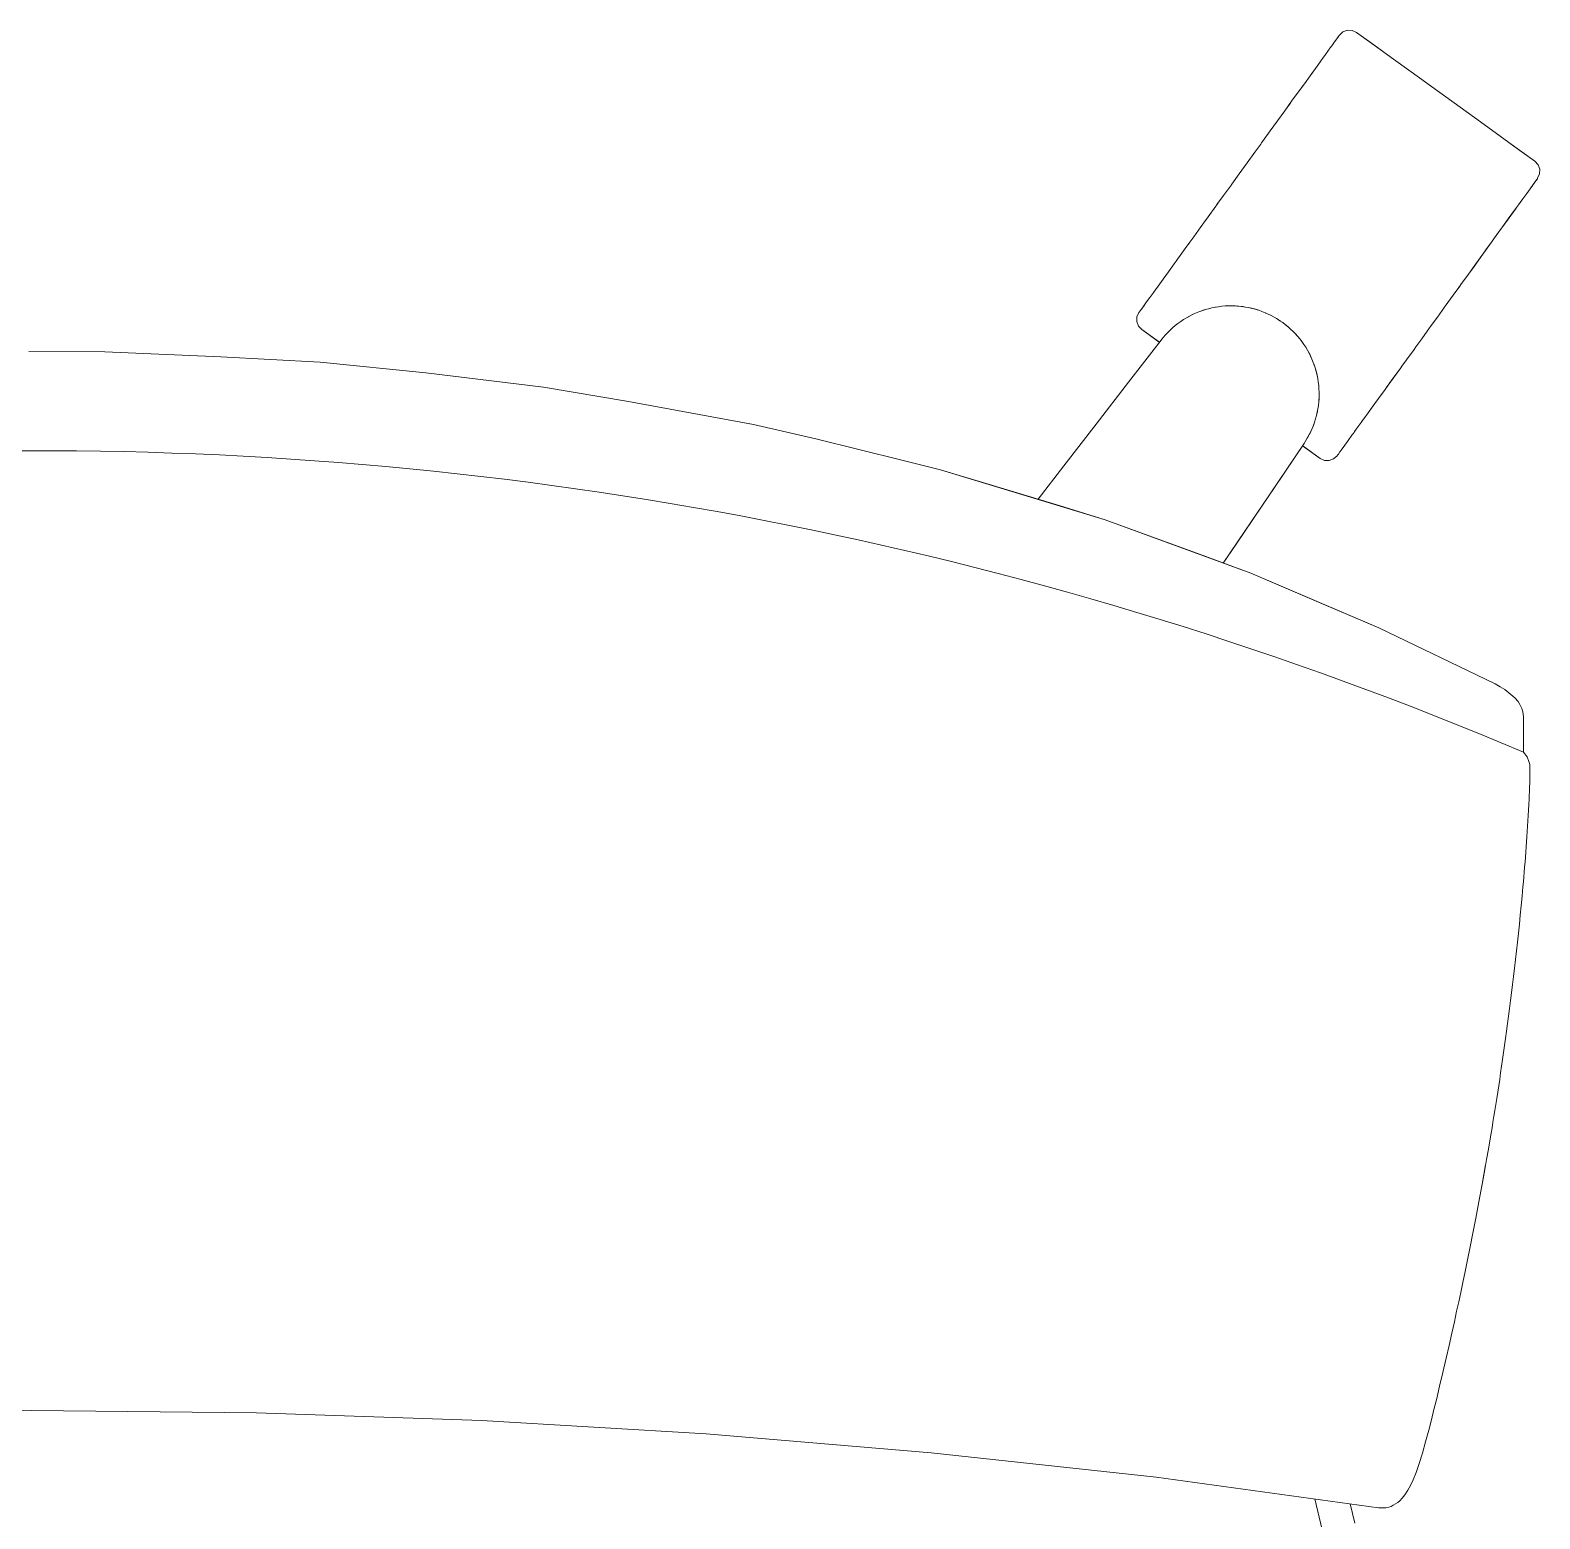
# Model space of a CAD drawing. Header units: inches. Extents: x 14 to 610, y 9 to 600.
# Drawn here: x 464.62 to 474, y 552.11 to 561.36 of the extents above; entities that cross this region are included whole.
import ezdxf
from ezdxf.enums import TextEntityAlignment as Align

# ---------------------------------------------------------------- set-up
doc = ezdxf.new("R2010")
doc.units = ezdxf.units.IN
doc.header["$MEASUREMENT"] = 0
doc.layers.add('A-FURN', color=7, linetype='Continuous')
doc.styles.get("Standard").update_dxf_attribs({"font": 'arial.ttf'})

# ---------------------------------------------------------------- blocks, each defined once
blk = doc.blocks.new('P_5CS712HBBK')
at = {"color": 0, "linetype": 'Continuous', "lineweight": 0}
for p, q in [((8.028, 25.6965), (8.0449, 25.72)), ((8.0449, 25.72), (8.0685, 25.7525)), ((8.0449, 25.72), (8.0582, 25.7383)), ((8.0467, 25.7224), (8.0477, 25.7239)), ((8.0474, 25.7234), (8.0477, 25.7239)), ((8.0477, 25.7239), (8.049, 25.7257)), ((8.0524, 25.7303), (8.0685, 25.7525)), ((8.0582, 25.7383), (8.0677, 25.7515)), ((8.0677, 25.7515), (8.0735, 25.7595)), ((8.0685, 25.7525), (8.0687, 25.7529)), ((8.0735, 25.7595), (8.0754, 25.7622)), ((8.0754, 25.7622), (8.0971, 25.7823)), ((8.0971, 25.7823), (8.0754, 25.7622)), ((8.0971, 25.7823), (8.1249, 25.7927)), ((8.1249, 25.7927), (8.0971, 25.7823)), ((8.1249, 25.7927), (8.1545, 25.7916)), ((8.1545, 25.7916), (8.1249, 25.7927)), ((8.1545, 25.7916), (8.1815, 25.7792)), ((8.1815, 25.7792), (8.1545, 25.7916)), ((8.1815, 25.7792), (8.3431, 25.6624)), ((8.1815, 25.7792), (8.2892, 25.7014)), ((7.9638, 25.6077), (7.9672, 25.6124)), ((7.9672, 25.6124), (7.9706, 25.6172)), ((7.9706, 25.6172), (7.9836, 25.6351)), ((7.9836, 25.6351), (8.0075, 25.6682)), ((8.0075, 25.6682), (8.0133, 25.6762)), ((8.0116, 25.6738), (8.0137, 25.6768)), ((8.0137, 25.6768), (8.0162, 25.6802)), ((8.0162, 25.6802), (8.028, 25.6965)), ((8.028, 25.6965), (8.028, 25.6965)), ((8.397, 25.6235), (8.2892, 25.7014)), ((8.5201, 25.5345), (8.397, 25.6235)), ((7.893, 25.5097), (7.9091, 25.5321)), ((7.9055, 25.527), (7.9091, 25.5321)), ((7.9091, 25.5321), (7.9262, 25.5556)), ((7.9091, 25.5321), (7.9132, 25.5377)), ((7.9262, 25.5556), (7.9565, 25.5975)), ((7.9565, 25.5975), (7.9638, 25.6077)), ((8.7356, 25.3788), (8.5201, 25.5345)), ((8.5201, 25.5345), (8.7356, 25.3788)), ((7.8187, 25.4068), (7.8571, 25.46)), ((7.8353, 25.4298), (7.8409, 25.4376)), ((7.8409, 25.4376), (7.8571, 25.46)), ((7.8571, 25.46), (7.893, 25.5097)), ((7.8571, 25.46), (7.8571, 25.46)), ((7.7353, 25.2915), (7.778, 25.3506)), ((7.7577, 25.3225), (7.764, 25.3312)), ((7.764, 25.3312), (7.768, 25.3367)), ((7.778, 25.3506), (7.8187, 25.4068)), ((8.9511, 25.2231), (8.7356, 25.3788)), ((8.7356, 25.3788), (8.9511, 25.2231)), ((7.6909, 25.2301), (7.7353, 25.2915)), ((7.7353, 25.2915), (7.6909, 25.2301)), ((7.5979, 25.1014), (7.645, 25.1666)), ((7.645, 25.1666), (7.6909, 25.2301)), ((7.674, 25.2066), (7.6801, 25.2151)), ((7.6801, 25.2151), (7.6834, 25.2197)), ((9.0742, 25.1341), (8.9511, 25.2231)), ((8.9511, 25.2231), (9.1281, 25.0952)), ((7.55, 25.035), (7.5862, 25.0851)), ((7.5862, 25.0852), (7.5911, 25.092)), ((7.5911, 25.092), (7.5979, 25.1014)), ((7.5911, 25.092), (7.5933, 25.095)), ((9.182, 25.0563), (9.0742, 25.1341)), ((9.2897, 24.9784), (9.1281, 25.0952)), ((9.2897, 24.9784), (9.182, 25.0563)), ((7.4525, 24.9002), (7.5014, 24.9678)), ((7.497, 24.9617), (7.4991, 24.9646)), ((7.499, 24.9645), (7.4991, 24.9646)), ((7.4991, 24.9646), (7.4998, 24.9657)), ((7.5014, 24.9678), (7.55, 25.035)), ((9.3099, 24.9567), (9.2897, 24.9784)), ((9.2897, 24.9784), (9.3099, 24.9567)), ((9.3202, 24.9289), (9.3099, 24.9567)), ((9.3099, 24.9567), (9.3202, 24.9289)), ((7.406, 24.8358), (7.4525, 24.9002)), ((9.2791, 24.834), (9.2998, 24.8627)), ((9.2991, 24.8617), (9.2896, 24.8485)), ((9.3049, 24.8697), (9.2991, 24.8617)), ((9.3029, 24.8669), (9.2998, 24.8627)), ((9.3068, 24.8723), (9.3049, 24.8697)), ((9.3068, 24.8723), (9.3191, 24.8993)), ((9.3191, 24.8993), (9.3068, 24.8723)), ((9.3191, 24.8993), (9.3202, 24.9289)), ((9.3202, 24.9289), (9.3191, 24.8993)), ((7.314, 24.7085), (7.3551, 24.7654)), ((7.3551, 24.7654), (7.4037, 24.8326)), ((7.4037, 24.8326), (7.4052, 24.8347)), ((7.4052, 24.8347), (7.406, 24.8358)), ((7.406, 24.8358), (7.4082, 24.8389)), ((9.2389, 24.7784), (9.215, 24.7453)), ((9.2594, 24.8067), (9.2389, 24.7784)), ((9.243, 24.784), (9.2451, 24.787)), ((9.2451, 24.787), (9.2476, 24.7904)), ((9.2594, 24.8067), (9.2791, 24.834)), ((9.2763, 24.8301), (9.2594, 24.8067)), ((9.2594, 24.8067), (9.2594, 24.8067)), ((9.2791, 24.834), (9.2763, 24.8301)), ((9.2896, 24.8485), (9.2804, 24.8358)), ((7.2601, 24.6339), (7.3071, 24.699)), ((7.3071, 24.699), (7.3139, 24.7084)), ((7.3118, 24.7054), (7.3139, 24.7084)), ((7.3139, 24.7084), (7.3189, 24.7152)), ((9.1405, 24.6422), (9.1731, 24.6873)), ((9.1878, 24.7077), (9.1575, 24.6658)), ((9.215, 24.7453), (9.1878, 24.7077)), ((9.1952, 24.718), (9.1985, 24.7226)), ((9.1985, 24.7226), (9.202, 24.7273)), ((7.2142, 24.5704), (7.2217, 24.5807)), ((7.2217, 24.5807), (7.225, 24.5853)), ((7.225, 24.5853), (7.2311, 24.5938)), ((7.2311, 24.5938), (7.2601, 24.6339)), ((9.1288, 24.6261), (9.0723, 24.5478)), ((9.1243, 24.6199), (9.0884, 24.5702)), ((9.1575, 24.6658), (9.1243, 24.6199)), ((9.1243, 24.6199), (9.1243, 24.6199)), ((9.1288, 24.6261), (9.1405, 24.6422)), ((9.1359, 24.6359), (9.1405, 24.6422)), ((7.1271, 24.4498), (7.1698, 24.5089)), ((7.1698, 24.5089), (7.2142, 24.5704)), ((9.05, 24.517), (9.0094, 24.4608)), ((9.0884, 24.5702), (9.05, 24.517)), ((9.0666, 24.54), (9.0723, 24.5478)), ((9.0723, 24.5478), (9.0884, 24.5702)), ((7.0698, 24.3706), (7.0864, 24.3936)), ((7.0864, 24.3936), (7.1271, 24.4498)), ((7.1371, 24.4637), (7.1411, 24.4692)), ((7.1411, 24.4692), (7.1473, 24.4779)), ((8.9115, 24.3253), (8.9953, 24.4414)), ((8.9667, 24.4017), (8.9223, 24.3402)), ((9.0094, 24.4608), (8.9667, 24.4017)), ((8.9953, 24.4414), (9.0094, 24.4608)), ((7.0121, 24.2907), (7.048, 24.3404)), ((7.048, 24.3404), (7.0599, 24.3569)), ((7.0599, 24.3569), (7.0642, 24.3628)), ((7.0642, 24.3628), (7.0698, 24.3705)), ((8.9223, 24.3402), (8.8764, 24.2767)), ((8.8764, 24.2767), (8.9115, 24.3253)), ((6.9379, 24.188), (6.9486, 24.2029)), ((6.9486, 24.2029), (6.9789, 24.2448)), ((6.9789, 24.2448), (6.9959, 24.2684)), ((6.9918, 24.2627), (6.9959, 24.2684)), ((6.9959, 24.2684), (7.0005, 24.2747)), ((6.996, 24.2684), (7.0121, 24.2907)), ((8.8224, 24.2021), (8.7813, 24.1452)), ((8.8175, 24.1953), (8.8225, 24.2022)), ((8.8293, 24.2116), (8.8225, 24.2022)), ((8.8225, 24.2022), (8.8247, 24.2052)), ((8.8764, 24.2767), (8.8293, 24.2116)), ((6.8771, 24.1039), (6.8976, 24.1322)), ((6.8889, 24.1202), (6.8913, 24.1236)), ((6.8913, 24.1236), (6.8935, 24.1266)), ((6.8976, 24.1322), (6.9215, 24.1653)), ((6.9215, 24.1653), (6.9344, 24.1832)), ((6.9344, 24.1832), (6.9379, 24.188)), ((6.9379, 24.188), (6.9413, 24.1927)), ((8.7813, 24.1452), (8.7328, 24.078)), ((6.8173, 24.0113), (6.8297, 24.0383)), ((6.8297, 24.0383), (6.8173, 24.0113)), ((6.8297, 24.0383), (6.8316, 24.0409)), ((6.8316, 24.0409), (6.8373, 24.0489)), ((6.8316, 24.0409), (6.8366, 24.0479)), ((6.8316, 24.0409), (6.8366, 24.0479)), ((6.8366, 24.0479), (6.8573, 24.0766)), ((6.8373, 24.0489), (6.8469, 24.0621)), ((6.8469, 24.0621), (6.8602, 24.0804)), ((6.8469, 24.0621), (6.8469, 24.0621)), ((6.8573, 24.0766), (6.8771, 24.1039)), ((6.8602, 24.0804), (6.8771, 24.1039)), ((7.1431, 24.0158), (7.1246, 24.0055)), ((7.1367, 24.0123), (7.1384, 24.0134)), ((7.1408, 24.0146), (7.1384, 24.0134)), ((7.162, 24.0254), (7.1431, 24.0158)), ((7.1615, 24.0252), (7.1611, 24.025)), ((7.1617, 24.0253), (7.1615, 24.0252)), ((7.1812, 24.0343), (7.162, 24.0254)), ((7.2008, 24.0424), (7.1812, 24.0343)), ((7.2206, 24.0497), (7.2008, 24.0424)), ((7.2408, 24.0563), (7.2206, 24.0497)), ((7.2211, 24.0499), (7.2213, 24.05)), ((7.2408, 24.0563), (7.2213, 24.05)), ((7.2377, 24.0554), (7.2369, 24.0551)), ((7.2382, 24.0555), (7.2377, 24.0554)), ((7.2611, 24.0621), (7.2408, 24.0563)), ((7.2817, 24.0671), (7.2611, 24.0621)), ((7.3024, 24.0713), (7.2817, 24.0671)), ((7.3233, 24.0746), (7.3024, 24.0713)), ((7.3077, 24.0721), (7.309, 24.0724)), ((7.3233, 24.0746), (7.309, 24.0724)), ((7.3175, 24.0738), (7.3168, 24.0736)), ((7.3182, 24.0738), (7.3175, 24.0738)), ((7.3443, 24.0772), (7.3233, 24.0746)), ((7.3654, 24.079), (7.3443, 24.0772)), ((7.3865, 24.0799), (7.3654, 24.079)), ((7.4076, 24.0801), (7.3865, 24.0799)), ((7.3978, 24.08), (7.3993, 24.0801)), ((7.3993, 24.0801), (7.3993, 24.0801)), ((7.4076, 24.0801), (7.3993, 24.0801)), ((7.3993, 24.0801), (7.3993, 24.0801)), ((7.4076, 24.0801), (7.4225, 24.0796)), ((7.4288, 24.0794), (7.4225, 24.0796)), ((7.4498, 24.0779), (7.4288, 24.0794)), ((7.4416, 24.0786), (7.438, 24.0788)), ((7.4416, 24.0786), (7.4452, 24.0782)), ((7.4446, 24.0783), (7.4416, 24.0786)), ((7.4498, 24.0779), (7.4639, 24.0765)), ((7.4709, 24.0756), (7.4639, 24.0765)), ((7.4918, 24.0725), (7.4709, 24.0756)), ((7.4725, 24.0754), (7.4739, 24.0752)), ((7.4838, 24.0739), (7.4739, 24.0752)), ((7.4838, 24.0739), (7.479, 24.0744)), ((7.4812, 24.0741), (7.4838, 24.0739)), ((7.4918, 24.0725), (7.4838, 24.0739)), ((7.5125, 24.0686), (7.4918, 24.0725)), ((7.5331, 24.0639), (7.5125, 24.0686)), ((7.5256, 24.0658), (7.5206, 24.0667)), ((7.5256, 24.0658), (7.5313, 24.0643)), ((7.5291, 24.0648), (7.5256, 24.0658)), ((7.5535, 24.0584), (7.5331, 24.0639)), ((7.5383, 24.0625), (7.5473, 24.0602)), ((7.5506, 24.0592), (7.5473, 24.0602)), ((7.5736, 24.0521), (7.5535, 24.0584)), ((7.5668, 24.0543), (7.5597, 24.0565)), ((7.561, 24.0562), (7.5598, 24.0564)), ((7.5619, 24.0558), (7.561, 24.0562)), ((7.5668, 24.0543), (7.564, 24.0551)), ((7.5655, 24.0547), (7.5668, 24.0543)), ((7.5736, 24.0521), (7.5668, 24.0543)), ((7.5935, 24.0451), (7.5736, 24.0521)), ((7.6131, 24.0373), (7.5935, 24.0451)), ((7.6324, 24.0287), (7.6131, 24.0373)), ((7.6155, 24.0363), (7.6179, 24.0353)), ((7.6208, 24.0339), (7.6179, 24.0353)), ((7.6514, 24.0195), (7.6324, 24.0287)), ((7.6373, 24.0264), (7.6363, 24.0268)), ((7.6385, 24.0257), (7.6373, 24.0264)), ((7.6699, 24.0095), (7.6514, 24.0195)), ((8.7282, 24.0717), (8.6839, 24.0104)), ((8.7282, 24.0717), (8.7305, 24.0748)), ((8.7328, 24.078), (8.7305, 24.0748)), ((8.7305, 24.0748), (8.7312, 24.0759)), ((8.7305, 24.0748), (8.7305, 24.0748)), ((6.8162, 23.9817), (6.8173, 24.0113)), ((6.8173, 24.0113), (6.8162, 23.9817)), ((6.8266, 23.9539), (6.8162, 23.9817)), ((6.8162, 23.9817), (6.8266, 23.9539)), ((6.8467, 23.9322), (6.8266, 23.9539)), ((6.8266, 23.9539), (6.8467, 23.9322)), ((6.8467, 23.9322), (6.9561, 23.8532)), ((6.8467, 23.9322), (6.9545, 23.8543)), ((7.0232, 23.9295), (7.0081, 23.9147)), ((7.0388, 23.9438), (7.0232, 23.9295)), ((7.0267, 23.9328), (7.026, 23.9321)), ((7.0277, 23.9336), (7.0267, 23.9328)), ((7.055, 23.9574), (7.0388, 23.9438)), ((7.0717, 23.9705), (7.055, 23.9574)), ((7.0611, 23.9622), (7.0627, 23.9636)), ((7.0657, 23.9658), (7.0627, 23.9636)), ((7.0888, 23.9828), (7.0717, 23.9705)), ((7.1065, 23.9945), (7.0888, 23.9828)), ((7.0906, 23.9841), (7.0903, 23.9838)), ((7.0912, 23.9844), (7.0906, 23.9841)), ((7.1246, 24.0055), (7.1065, 23.9945)), ((7.6881, 23.9988), (7.6699, 24.0095)), ((7.6824, 24.0021), (7.6844, 24.001)), ((7.6857, 24.0002), (7.6844, 24.001)), ((7.7058, 23.9874), (7.6881, 23.9988)), ((7.7231, 23.9753), (7.7058, 23.9874)), ((7.7084, 23.9856), (7.7079, 23.9859)), ((7.7091, 23.9851), (7.7084, 23.9856)), ((7.7199, 23.9776), (7.718, 23.9789)), ((7.7199, 23.9776), (7.7182, 23.9787)), ((7.719, 23.9782), (7.7199, 23.9776)), ((7.7231, 23.9753), (7.7199, 23.9776)), ((7.7399, 23.9626), (7.7231, 23.9753)), ((7.7562, 23.9493), (7.7399, 23.9626)), ((7.7435, 23.9597), (7.7456, 23.958)), ((7.7532, 23.952), (7.7456, 23.958)), ((7.7532, 23.952), (7.7471, 23.9567)), ((7.7593, 23.9465), (7.7532, 23.952)), ((7.7719, 23.9353), (7.7562, 23.9493)), ((7.7871, 23.9208), (7.7719, 23.9353)), ((7.7726, 23.9347), (7.7724, 23.9349)), ((7.773, 23.9343), (7.7726, 23.9347)), ((7.7841, 23.9241), (7.776, 23.9314)), ((7.7804, 23.9272), (7.7841, 23.9241)), ((7.7841, 23.9241), (7.8005, 23.9071)), ((7.7918, 23.916), (7.7841, 23.9241)), ((7.7871, 23.9208), (7.7841, 23.9241)), ((7.8018, 23.9057), (7.7871, 23.9208)), ((8.635, 23.9428), (8.5865, 23.8755)), ((8.6374, 23.946), (8.635, 23.9428)), ((8.6366, 23.9449), (8.6374, 23.946)), ((8.6374, 23.946), (8.6396, 23.949)), ((8.6374, 23.9461), (8.6374, 23.946)), ((8.6839, 24.0104), (8.6396, 23.949)), ((6.9665, 23.8668), (6.7654, 23.6061)), ((6.9545, 23.8543), (6.9561, 23.8532)), ((6.9665, 23.8668), (6.9798, 23.8833)), ((6.9666, 23.8668), (6.9665, 23.8668)), ((6.9711, 23.8726), (6.9704, 23.8716)), ((6.972, 23.8736), (6.9711, 23.8726)), ((6.9936, 23.8992), (6.9798, 23.8833)), ((7.0081, 23.9147), (6.9936, 23.8992)), ((6.9954, 23.9012), (6.9963, 23.9021)), ((6.9984, 23.9043), (6.9963, 23.9021)), ((7.8126, 23.894), (7.8005, 23.9071)), ((7.8158, 23.89), (7.8018, 23.9057)), ((7.8126, 23.894), (7.8062, 23.9007)), ((7.8155, 23.8903), (7.8126, 23.894)), ((7.8293, 23.8738), (7.8158, 23.89)), ((7.8285, 23.8748), (7.8282, 23.8751)), ((7.8287, 23.8745), (7.8285, 23.8748)), ((7.8421, 23.8572), (7.8293, 23.8738)), ((7.8388, 23.8615), (7.8369, 23.8639)), ((7.838, 23.8624), (7.8388, 23.8615)), ((7.8421, 23.8572), (7.8388, 23.8615)), ((7.8542, 23.84), (7.8421, 23.8572)), ((7.8439, 23.8546), (7.8479, 23.8491)), ((7.8498, 23.8462), (7.8479, 23.8491)), ((7.8657, 23.8224), (7.8542, 23.84)), ((8.5865, 23.8755), (8.5503, 23.8255)), ((0.4031, 23.7933), (-0.0685, 23.7968)), ((0.4031, 23.7933), (1.1245, 23.7637)), ((1.7417, 23.7293), (1.1245, 23.7637)), ((7.8765, 23.8043), (7.8657, 23.8224)), ((7.8749, 23.8072), (7.8743, 23.808)), ((7.8752, 23.8065), (7.8749, 23.8072)), ((7.8866, 23.7859), (7.8765, 23.8043)), ((7.8866, 23.7859), (7.8904, 23.7785)), ((7.8867, 23.7856), (7.8869, 23.7853)), ((7.8872, 23.7848), (7.8869, 23.7853)), ((7.9046, 23.748), (7.8904, 23.7785)), ((7.896, 23.7671), (7.8904, 23.7785)), ((7.9046, 23.748), (7.896, 23.7671)), ((7.9125, 23.7285), (7.9046, 23.748)), ((7.9106, 23.7334), (7.9101, 23.7345)), ((7.9109, 23.7325), (7.9106, 23.7334)), ((8.4914, 23.744), (8.4625, 23.704)), ((8.5385, 23.8092), (8.4914, 23.744)), ((8.5431, 23.8156), (8.5385, 23.8092)), ((8.5431, 23.8156), (8.5453, 23.8186)), ((8.5453, 23.8186), (8.5503, 23.8255)), ((1.7417, 23.7293), (2.3976, 23.6628)), ((3.1288, 23.5748), (2.3976, 23.6628)), ((7.9197, 23.7088), (7.9125, 23.7285)), ((7.9158, 23.7194), (7.9169, 23.7167)), ((7.9186, 23.7118), (7.9169, 23.7167)), ((7.9186, 23.7118), (7.918, 23.7135)), ((7.9183, 23.7126), (7.9186, 23.7118)), ((7.9197, 23.7088), (7.9186, 23.7118)), ((7.9197, 23.7088), (7.9307, 23.6721)), ((7.9261, 23.6887), (7.9197, 23.7088)), ((7.9317, 23.6685), (7.9261, 23.6887)), ((7.9366, 23.648), (7.9307, 23.6721)), ((7.9311, 23.6711), (7.9317, 23.6686)), ((7.9315, 23.6691), (7.9311, 23.6711)), ((7.9366, 23.648), (7.9317, 23.6685)), ((7.935, 23.6552), (7.9346, 23.6565)), ((7.9352, 23.654), (7.935, 23.6552)), ((7.9406, 23.6274), (7.9366, 23.648)), ((7.9369, 23.6464), (7.9373, 23.6447)), ((7.9403, 23.6296), (7.9373, 23.6447)), ((8.3725, 23.5794), (8.4563, 23.6955)), ((8.4455, 23.6805), (8.4011, 23.6191)), ((8.4563, 23.6955), (8.4455, 23.6805)), ((8.4563, 23.6955), (8.4625, 23.704)), ((8.4566, 23.6959), (8.4563, 23.6955)), ((3.1288, 23.5748), (3.6587, 23.4864)), ((6.7654, 23.6061), (6.5643, 23.3455)), ((7.9403, 23.6296), (7.9393, 23.6339)), ((7.9399, 23.6313), (7.9403, 23.6296)), ((7.9406, 23.6274), (7.9403, 23.6296)), ((7.9439, 23.6067), (7.9406, 23.6274)), ((7.9464, 23.5858), (7.9439, 23.6067)), ((7.9462, 23.5876), (7.9458, 23.5908)), ((7.9462, 23.5876), (7.9477, 23.5706)), ((7.9463, 23.5864), (7.9462, 23.5876)), ((7.948, 23.5648), (7.9464, 23.5858)), ((7.9474, 23.5741), (7.9473, 23.5747)), ((7.9474, 23.5737), (7.9474, 23.5741)), ((7.9478, 23.568), (7.9477, 23.5706)), ((7.9489, 23.5438), (7.948, 23.5648)), ((7.9489, 23.5454), (7.9487, 23.5497)), ((7.9489, 23.5454), (7.9488, 23.5467)), ((7.9488, 23.5459), (7.9489, 23.5454)), ((7.9489, 23.5438), (7.9489, 23.5454)), ((8.3585, 23.56), (8.3178, 23.5037)), ((8.3178, 23.5037), (8.3531, 23.5526)), ((8.4011, 23.6191), (8.3585, 23.56)), ((8.3684, 23.5738), (8.3725, 23.5794)), ((4.4345, 23.3428), (3.6587, 23.4864)), ((7.9411, 23.4388), (7.9443, 23.4597)), ((7.9443, 23.4597), (7.9466, 23.4806)), ((7.9443, 23.4597), (7.9444, 23.4608)), ((7.9444, 23.4608), (7.9444, 23.4613)), ((7.9444, 23.4608), (7.9444, 23.4611)), ((7.9444, 23.4609), (7.9444, 23.4608)), ((7.9466, 23.4806), (7.9482, 23.5017)), ((7.9474, 23.4907), (7.9476, 23.4922)), ((7.9475, 23.4919), (7.9479, 23.4957)), ((7.9476, 23.4922), (7.9476, 23.4932)), ((7.9481, 23.5008), (7.9479, 23.4957)), ((7.9482, 23.5017), (7.949, 23.5227)), ((7.9483, 23.503), (7.9482, 23.5025)), ((7.9482, 23.5028), (7.9483, 23.503)), ((7.9483, 23.503), (7.9483, 23.5035)), ((7.949, 23.5227), (7.9489, 23.5438)), ((8.2435, 23.4009), (8.2955, 23.473)), ((8.2794, 23.4506), (8.2435, 23.4009)), ((8.2737, 23.4427), (8.2794, 23.4506)), ((8.3178, 23.5037), (8.2794, 23.4506)), ((8.2955, 23.473), (8.3178, 23.5037)), ((8.2955, 23.473), (8.3178, 23.5037)), ((7.9133, 23.3372), (7.9205, 23.357)), ((7.9205, 23.357), (7.9268, 23.3772)), ((7.9268, 23.3772), (7.9324, 23.3976)), ((7.9268, 23.3772), (7.927, 23.3779)), ((7.927, 23.3779), (7.9272, 23.3786)), ((7.9271, 23.3782), (7.927, 23.3779)), ((7.9324, 23.3976), (7.9371, 23.4181)), ((7.9352, 23.4098), (7.9356, 23.4111)), ((7.9356, 23.4111), (7.9358, 23.4123)), ((7.9371, 23.4181), (7.9411, 23.4388)), ((7.9373, 23.4191), (7.9379, 23.4216)), ((7.9373, 23.4191), (7.9374, 23.4196)), ((7.9373, 23.4188), (7.9373, 23.4191)), ((7.9383, 23.4243), (7.9379, 23.4216)), ((8.2232, 23.3729), (8.2103, 23.355)), ((8.2232, 23.3729), (8.2273, 23.3785)), ((8.239, 23.3947), (8.2273, 23.3785)), ((8.2273, 23.3785), (8.2319, 23.3849)), ((8.2435, 23.4009), (8.2319, 23.3849)), ((4.4345, 23.3428), (4.8225, 23.2525)), ((6.5643, 23.3455), (6.3632, 23.0849)), ((7.8773, 23.2607), (7.8874, 23.2793)), ((7.8774, 23.2608), (7.882, 23.2693)), ((7.8874, 23.2793), (7.8968, 23.2982)), ((7.8877, 23.2797), (7.8882, 23.2807)), ((7.8968, 23.2982), (7.8882, 23.2807)), ((7.8968, 23.2982), (7.9055, 23.3175)), ((7.8968, 23.2982), (7.897, 23.2986)), ((7.897, 23.2986), (7.8972, 23.2992)), ((7.8971, 23.2988), (7.897, 23.2986)), ((7.9055, 23.3175), (7.9133, 23.3372)), ((7.9111, 23.3316), (7.9116, 23.3327)), ((7.9116, 23.3327), (7.9119, 23.3336)), ((7.9134, 23.3374), (7.9135, 23.3377)), ((7.9135, 23.3377), (7.9178, 23.3494)), ((7.9135, 23.3377), (7.9138, 23.3384)), ((7.9188, 23.3524), (7.9178, 23.3494)), ((8.1289, 23.2424), (8.1528, 23.2755)), ((8.1528, 23.2755), (8.1289, 23.2424)), ((8.1658, 23.2934), (8.1528, 23.2755)), ((8.1658, 23.2934), (8.1693, 23.2982)), ((8.1693, 23.2982), (8.1726, 23.3029)), ((8.18, 23.3131), (8.1696, 23.2986)), ((8.2103, 23.355), (8.18, 23.3131)), ((4.8225, 23.2525), (5.3569, 23.1211)), ((5.3569, 23.1211), (4.8225, 23.2525)), ((7.855, 23.2247), (7.4325, 22.5995)), ((7.6707, 22.952), (7.855, 23.2247)), ((7.8454, 23.2105), (7.8472, 23.2092)), ((7.955, 23.1314), (7.8454, 23.2105)), ((7.8472, 23.2092), (7.955, 23.1314)), ((7.855, 23.2247), (7.8665, 23.2425)), ((7.855, 23.2247), (7.8555, 23.2254)), ((7.855, 23.2247), (7.8552, 23.2249)), ((7.855, 23.2247), (7.855, 23.2247)), ((7.855, 23.2247), (7.855, 23.2247)), ((7.8665, 23.2425), (7.8773, 23.2607)), ((7.8759, 23.2582), (7.8763, 23.2588)), ((7.8763, 23.2588), (7.8765, 23.2592)), ((7.8771, 23.2604), (7.8774, 23.2608)), ((7.8774, 23.2608), (7.8778, 23.2615)), ((8.0782, 23.1722), (8.0687, 23.159)), ((8.0874, 23.1849), (8.0782, 23.1722)), ((8.0874, 23.1849), (8.0887, 23.1867)), ((8.0915, 23.1906), (8.0887, 23.1867)), ((8.0887, 23.1867), (8.0898, 23.1882)), ((8.1084, 23.214), (8.0915, 23.1906)), ((8.1289, 23.2424), (8.1084, 23.214)), ((8.1202, 23.2304), (8.1227, 23.2338)), ((8.1227, 23.2338), (8.1289, 23.2424)), ((8.1227, 23.2338), (8.1249, 23.2368)), ((5.5969, 23.0615), (5.3569, 23.1211)), ((6.3632, 23.0849), (6.2036, 22.8781)), ((7.955, 23.1314), (7.9819, 23.119)), ((7.9819, 23.119), (7.955, 23.1314)), ((7.9819, 23.119), (8.0115, 23.1179)), ((8.0115, 23.1179), (7.9819, 23.119)), ((8.0115, 23.1179), (8.0393, 23.1283)), ((8.0393, 23.1283), (8.0115, 23.1179)), ((8.0393, 23.1283), (8.061, 23.1484)), ((8.061, 23.1484), (8.0393, 23.1283)), ((8.0629, 23.1511), (8.061, 23.1484)), ((8.061, 23.1484), (8.061, 23.1484)), ((8.0687, 23.159), (8.0629, 23.1511)), ((8.0677, 23.1577), (8.068, 23.1581)), ((8.068, 23.1581), (8.0683, 23.1585)), ((5.5969, 23.0615), (5.8599, 22.9826)), ((6.62, 22.7494), (5.5969, 23.0615)), ((5.8599, 22.9826), (6.3339, 22.8385)), ((6.3339, 22.8385), (5.8599, 22.9826)), ((7.4864, 22.6792), (7.6707, 22.952)), ((6.62, 22.7494), (6.3339, 22.8385)), ((6.62, 22.7494), (7.2049, 22.5363)), ((7.5242, 22.4182), (6.62, 22.7494)), ((7.3528, 22.4816), (7.4864, 22.6792)), ((7.5242, 22.4182), (7.2049, 22.5363)), ((7.4325, 22.5995), (7.3528, 22.4816)), ((7.5242, 22.4182), (7.975, 22.2268)), ((8.3193, 22.08), (7.5242, 22.4182)), ((8.3193, 22.08), (7.975, 22.2268)), ((8.3193, 22.08), (9.0423, 21.7305)), ((9.0736, 21.7133), (9.0423, 21.7305)), ((9.1022, 21.6949), (9.0736, 21.7133)), ((9.1282, 21.6754), (9.1022, 21.6949)), ((9.1412, 21.6646), (9.1282, 21.6754)), ((9.1651, 21.6432), (9.1412, 21.6646)), ((9.1849, 21.621), (9.1651, 21.6432)), ((9.1962, 21.6023), (9.1849, 21.621)), ((9.2093, 21.5785), (9.1962, 21.6023)), ((9.2093, 21.5785), (9.2148, 21.5565)), ((9.2192, 21.528), (9.2148, 21.5565)), ((9.2192, 21.528), (9.2148, 21.5565)), ((9.2198, 21.3066), (9.2192, 21.528)), ((9.2192, 21.528), (9.2198, 21.3066)), ((9.2198, 21.3066), (9.2418, 21.2778)), ((9.2418, 21.2778), (9.253, 21.2484)), ((9.253, 21.2484), (9.2571, 21.2351)), ((9.2571, 21.2351), (9.2576, 21.2307)), ((9.258, 21.2206), (9.2576, 21.2307)), ((9.258, 21.2206), (9.2582, 21.1199)), ((9.258, 21.2206), (9.2582, 21.1199)), ((9.2567, 21.0847), (9.2582, 21.1197)), ((9.2582, 21.1197), (9.2567, 21.0847)), ((9.2582, 21.1199), (9.2583, 21.1198)), ((9.2517, 20.9808), (9.2535, 21.0151)), ((9.2517, 20.9808), (9.2535, 21.0151)), ((9.2535, 21.0151), (9.2567, 21.0847)), ((9.2535, 21.0151), (9.2567, 21.0847)), ((9.248, 20.913), (9.2499, 20.9467)), ((9.248, 20.913), (9.2499, 20.9467)), ((9.2499, 20.9467), (9.2517, 20.9808)), ((9.2499, 20.9467), (9.2517, 20.9808)), ((9.2419, 20.8137), (9.244, 20.8465)), ((9.2419, 20.8137), (9.244, 20.8465)), ((9.244, 20.8465), (9.246, 20.8795)), ((9.244, 20.8465), (9.246, 20.8795)), ((9.246, 20.8795), (9.248, 20.913)), ((9.246, 20.8795), (9.248, 20.913)), ((9.2353, 20.7173), (9.2376, 20.7491)), ((9.2353, 20.7173), (9.2376, 20.7491)), ((9.2376, 20.7491), (9.2398, 20.7813)), ((9.2376, 20.7491), (9.2398, 20.7813)), ((9.2398, 20.7813), (9.2419, 20.8137)), ((9.2398, 20.7813), (9.2419, 20.8137)), ((9.2283, 20.6232), (9.2307, 20.6543)), ((9.2283, 20.6232), (9.2307, 20.6543)), ((9.2307, 20.6543), (9.233, 20.6857)), ((9.2307, 20.6543), (9.233, 20.6857)), ((9.233, 20.6857), (9.2353, 20.7173)), ((9.233, 20.6857), (9.2353, 20.7173)), ((9.2208, 20.531), (9.2233, 20.5616)), ((9.2208, 20.531), (9.2233, 20.5616)), ((9.2233, 20.5616), (9.2258, 20.5923)), ((9.2233, 20.5616), (9.2258, 20.5923)), ((9.2258, 20.5923), (9.2283, 20.6232)), ((9.2258, 20.5923), (9.2283, 20.6232)), ((9.2102, 20.4109), (9.2156, 20.4706)), ((9.2102, 20.4109), (9.2156, 20.4706)), ((9.2156, 20.4706), (9.2182, 20.5007)), ((9.2156, 20.4706), (9.2182, 20.5007)), ((9.2182, 20.5007), (9.2208, 20.531)), ((9.2182, 20.5007), (9.2208, 20.531)), ((9.2047, 20.3521), (9.2102, 20.4109)), ((9.2047, 20.3521), (9.2102, 20.4109)), ((9.1934, 20.2372), (9.1991, 20.2942)), ((9.1934, 20.2372), (9.1991, 20.2942)), ((9.1991, 20.2942), (9.2047, 20.3521)), ((9.1991, 20.2942), (9.2047, 20.3521)), ((9.1817, 20.1259), (9.1876, 20.1811)), ((9.1817, 20.1259), (9.1876, 20.1811)), ((9.1876, 20.1811), (9.1934, 20.2372)), ((9.1876, 20.1811), (9.1934, 20.2372)), ((9.1757, 20.0714), (9.1817, 20.1259)), ((9.1757, 20.0714), (9.1817, 20.1259)), ((9.1637, 19.9651), (9.1697, 20.0179)), ((9.1637, 19.9651), (9.1697, 20.0179)), ((9.1697, 20.0179), (9.1757, 20.0714)), ((9.1697, 20.0179), (9.1757, 20.0714)), ((9.1514, 19.8622), (9.1575, 19.9132)), ((9.1514, 19.8622), (9.1575, 19.9132)), ((9.1575, 19.9132), (9.1637, 19.9651)), ((9.1575, 19.9132), (9.1637, 19.9651)), ((9.139, 19.7626), (9.1452, 19.8119)), ((9.139, 19.7626), (9.1452, 19.8119)), ((9.1452, 19.8119), (9.1514, 19.8622)), ((9.1452, 19.8119), (9.1514, 19.8622)), ((9.1266, 19.6663), (9.1328, 19.714)), ((9.1266, 19.6663), (9.1328, 19.714)), ((9.1328, 19.714), (9.139, 19.7626)), ((9.1328, 19.714), (9.139, 19.7626)), ((9.1141, 19.5734), (9.1203, 19.6194)), ((9.1141, 19.5734), (9.1203, 19.6194)), ((9.1203, 19.6194), (9.1266, 19.6663)), ((9.1203, 19.6194), (9.1266, 19.6663)), ((9.1017, 19.4836), (9.1079, 19.5281)), ((9.1017, 19.4836), (9.1079, 19.5281)), ((9.1079, 19.5281), (9.1141, 19.5734)), ((9.1079, 19.5281), (9.1141, 19.5734)), ((9.0892, 19.3969), (9.0954, 19.4399)), ((9.0892, 19.3969), (9.0954, 19.4399)), ((9.0954, 19.4399), (9.1017, 19.4836)), ((9.0954, 19.4399), (9.1017, 19.4836)), ((9.0769, 19.3134), (9.0831, 19.3548)), ((9.0769, 19.3134), (9.0831, 19.3548)), ((9.0831, 19.3548), (9.0892, 19.3969)), ((9.0831, 19.3548), (9.0892, 19.3969)), ((9.0587, 19.1935), (9.0647, 19.2327)), ((9.0587, 19.1935), (9.0647, 19.2327)), ((9.0647, 19.2327), (9.0708, 19.2727)), ((9.0647, 19.2327), (9.0708, 19.2727)), ((9.0708, 19.2727), (9.0769, 19.3134)), ((9.0708, 19.2727), (9.0769, 19.3134)), ((9.0467, 19.1172), (9.0527, 19.155)), ((9.0467, 19.1172), (9.0527, 19.155)), ((9.0527, 19.155), (9.0587, 19.1935)), ((9.0527, 19.155), (9.0587, 19.1935)), ((9.029, 19.0079), (9.0349, 19.0436)), ((9.029, 19.0079), (9.0349, 19.0436)), ((9.0349, 19.0436), (9.0407, 19.0801)), ((9.0349, 19.0436), (9.0407, 19.0801)), ((9.0407, 19.0801), (9.0467, 19.1172)), ((9.0407, 19.0801), (9.0467, 19.1172)), ((9.0174, 18.9383), (9.0232, 18.9727)), ((9.0174, 18.9383), (9.0232, 18.9727)), ((9.0232, 18.9727), (9.029, 19.0079)), ((9.0232, 18.9727), (9.029, 19.0079)), ((9.0005, 18.8386), (9.0117, 18.9044)), ((9.0005, 18.8386), (9.0117, 18.9044)), ((9.0117, 18.9044), (9.0174, 18.9383)), ((9.0117, 18.9044), (9.0174, 18.9383)), ((8.9786, 18.714), (8.9894, 18.7752)), ((8.9786, 18.714), (8.9894, 18.7752)), ((8.9894, 18.7752), (9.0005, 18.8386)), ((8.9894, 18.7752), (9.0005, 18.8386)), ((8.9616, 18.6218), (8.9831, 18.7419)), ((8.968, 18.6553), (8.9786, 18.714)), ((8.968, 18.6553), (8.9786, 18.714)), ((8.9413, 18.5112), (8.9616, 18.6218)), ((8.9476, 18.5449), (8.9576, 18.5989)), ((8.9476, 18.5449), (8.9576, 18.5989)), ((8.9576, 18.5989), (8.968, 18.6553)), ((8.9576, 18.5989), (8.968, 18.6553)), ((8.9221, 18.4099), (8.9413, 18.5112)), ((8.9413, 18.5112), (8.9476, 18.5449)), ((8.9041, 18.3171), (8.9221, 18.4099)), ((8.8872, 18.2316), (8.9041, 18.3171)), ((8.8712, 18.1527), (8.8872, 18.2316)), ((8.8562, 18.0796), (8.8712, 18.1527)), ((8.8289, 17.9495), (8.842, 18.0115)), ((8.842, 18.0115), (8.8562, 18.0796)), ((8.8166, 17.8918), (8.8289, 17.9495)), ((8.7893, 17.7671), (8.8036, 17.8319)), ((8.8036, 17.8319), (8.8166, 17.8918)), ((8.7735, 17.696), (8.7893, 17.7671)), ((8.7562, 17.6195), (8.7735, 17.696)), ((8.738, 17.5398), (8.7562, 17.6195)), ((8.6977, 17.3667), (8.7177, 17.4519)), ((8.7177, 17.4519), (8.738, 17.5398)), ((8.6795, 17.2908), (8.6977, 17.3667)), ((8.6627, 17.2219), (8.6795, 17.2908)), ((-0.0515, 17.2154), (-1.4489, 17.1946)), ((1.3459, 17.2017), (-0.0515, 17.2154)), ((2.7435, 17.1535), (1.3459, 17.2017)), ((8.6467, 17.1577), (8.6627, 17.2219)), ((4.1412, 17.0707), (2.7435, 17.1535)), ((8.6107, 17.0204), (8.63, 17.0927)), ((8.63, 17.0927), (8.6467, 17.1577)), ((5.5389, 16.9534), (4.1412, 17.0707)), ((8.5907, 16.9502), (8.6107, 17.0204)), ((6.9368, 16.8016), (5.5389, 16.9534)), ((8.5515, 16.8311), (8.5708, 16.8865)), ((8.5708, 16.8865), (8.5907, 16.9502)), ((6.9368, 16.8016), (8.3179, 16.6113)), ((8.5331, 16.7853), (8.5515, 16.8311)), ((8.4806, 16.6921), (8.4992, 16.72)), ((8.4992, 16.72), (8.5158, 16.7487)), ((8.5158, 16.7487), (8.5331, 16.7853)), ((7.9677, 16.4742), (7.9214, 16.6659)), ((7.9677, 16.4742), (7.9214, 16.6659)), ((8.1709, 16.5164), (8.1423, 16.6355)), ((8.1709, 16.5164), (8.1423, 16.6355)), ((8.3346, 16.6104), (8.3179, 16.6113)), ((8.3346, 16.6104), (8.3179, 16.6113)), ((8.3346, 16.6104), (8.363, 16.6111)), ((8.383, 16.6152), (8.363, 16.6111)), ((8.383, 16.6152), (8.3962, 16.6196)), ((8.3962, 16.6196), (8.4088, 16.6267)), ((8.4088, 16.6267), (8.4381, 16.6445)), ((8.4381, 16.6445), (8.4512, 16.655)), ((8.4512, 16.655), (8.4653, 16.6703)), ((8.4653, 16.6703), (8.4806, 16.6921))]:
    blk.add_line(p, q, dxfattribs=at)
blk.add_arc((-0.0048, -0.472), 23.6516, 67.04425, 113.2638, dxfattribs=at)
at = {"layer": 'A-FURN'}
blk.add_attdef('CAPTG', text='', height=7, dxfattribs=at).set_placement((-1, -3.8193), align=Align.CENTER)
at = {"layer": 'A-FURN', "flags": 1}
for tag in ['CAPPN', 'CAPPD', 'CAPMG', 'CAPMC', 'CAPGC', 'CAPALIAS1', 'CAPALIAS2', 'CAPALIAS3', 'CAPBLDG', 'CAPFLOOR', 'CAPDEPT', 'CAPPERSON', 'CAPPL', 'CAPQT', 'CAPDH']:
    blk.add_attdef(tag, (0, 0), '', height=0.001, dxfattribs=at)

msp = doc.modelspace()

# ---------------------------------------------------------------- block references
at = {"layer": 'A-FURN'}
msp.add_blockref('P_5CS712HBBK', (464.67983, 535.56907), dxfattribs=at)

doc.saveas('drawing.dxf')
